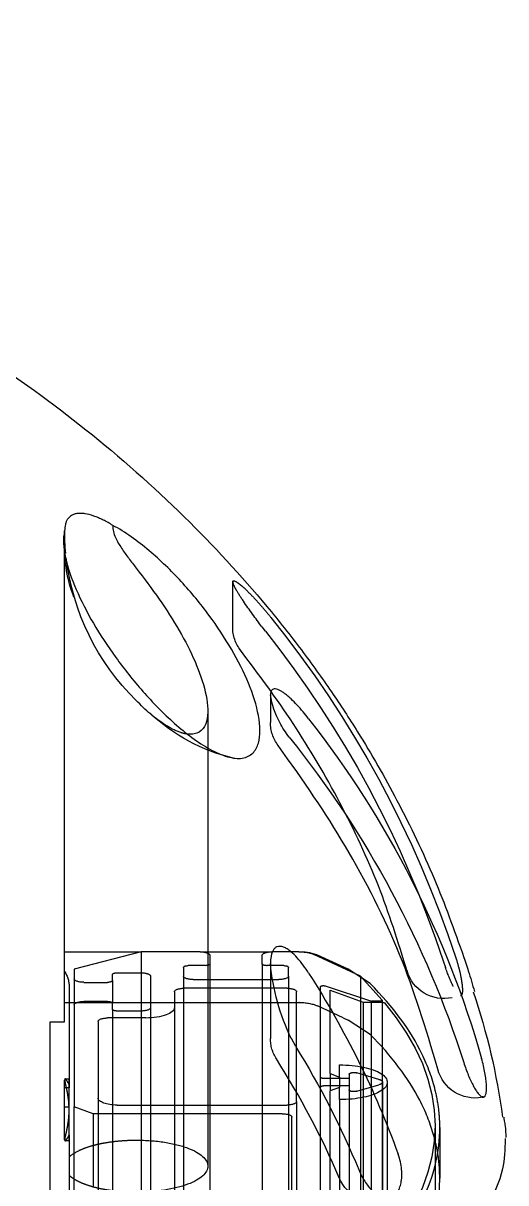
# Model space of a CAD drawing. Extents: x 2698 to 184165, y 3805 to 33846.
# Drawn here: x 162902.35 to 162907.4, y 29939.82 to 29951.97 of the extents above; entities that cross this region are included whole.
import ezdxf

# ---------------------------------------------------------------- set-up
doc = ezdxf.new("R2010")
doc.units = 0
doc.header["$LTSCALE"] = 2
doc.linetypes.add('HIDDEN2', pattern=[4.7625, 3.175, -1.5875])
doc.layers.get('0').update_dxf_attribs({"color": 252, "linetype": 'CONTINUOUS'})
doc.layers.add('_MCA-0-MIM', color=252, linetype='CONTINUOUS', lineweight=18)
for name, color, linetype in [('BUTOIR_AVANT', 252, 'CONTINUOUS'), ('JONC_ISOGAINE_20', 252, 'CONTINUOUS'), ('Planogram', 252, 'CONTINUOUS'), ('PROFIL_ALCAN_20°', 252, 'CONTINUOUS')]:
    doc.layers.add(name, color=color, linetype=linetype)
doc.styles.get("Standard").update_dxf_attribs({"font": 'arial.ttf'})

# ---------------------------------------------------------------- blocks, each defined once
blk = doc.blocks.new('250 cm kasa')
at = {"layer": 'BUTOIR_AVANT', "linetype": 'HIDDEN2', "ltscale": 25.4}
for p, q in [((2.084, 240.063), (2.084, 244.68)), ((0.324, 243.672), (0.324, 244.144)), ((0.017, 243.672), (-0.018, 243.626)), ((-0.072, 242.961), (-0.072, 242.672)), ((0.584, 242.8), (0.584, 238.025)), ((-0.886, 240.087), (-0.565, 240.236)), ((0.664, 240.271), (-0.086, 240.271)), ((2.084, 240.271), (1.284, 240.271)), ((-1.88, 240.177), (-1.904, 240.106)), ((-1.116, 239.937), (-0.886, 240.087)), ((-0.072, 240.146), (-0.072, 239.363)), ((2.084, 239.538), (2.084, 240.063)), ((2.036, 239.894), (2.036, 238.877)), ((-0.373, 239.738), (-0.369, 239.739)), ((2.084, 239.739), (-0.369, 239.739)), ((-0.834, 239.579), (-0.565, 239.704)), ((-1.116, 239.405), (-0.886, 239.555)), ((-0.834, 239.579), (-0.886, 239.555)), ((2.236, 239.538), (2.084, 239.538)), ((2.236, 236.239), (2.236, 239.538)), ((2.036, 238.615), (2.036, 238.94)), ((2.08, 238.94), (2.036, 238.94)), ((2.036, 238.877), (2.036, 238.846)), ((2.084, 238.3), (2.084, 238.927)), ((-2.29, 238.751), (-2.291, 238.747)), ((2.036, 238.846), (2.084, 238.846)), ((2.084, 238.645), (2.036, 238.645)), ((2.036, 238.29), (2.036, 238.615)), ((-1.846, 238.43), (-1.846, 237.898)), ((2.036, 238.352), (2.036, 237.928)), ((2.036, 238.29), (2.079, 238.29)), ((2.079, 238.29), (2.084, 238.29)), ((2.036, 237.928), (2.036, 236.78))]:
    blk.add_line(p, q, dxfattribs=at)
at = {"layer": 'BUTOIR_AVANT', "linetype": 'Continuous', "ltscale": 25.4}
for p, q in [((-0.336, 239.277), (-0.291, 239.363)), ((-2.291, 238.747), (-2.305, 238.749))]:
    blk.add_line(p, q, dxfattribs=at)
for centre, radius, start, end in [((-0.408, 244.684), 2.492, 354.4787, 359.892), ((-0.845, 243.059), 0.779, 330.1614, 352.7777), ((7.688, 236.316), 10.367, 141.9137, 164.1167), ((-0.962, 243.073), 0.888, 321.3394, 333.1213), ((7.92, 235.929), 10.51, 141.1744, 162.3829), ((-2.298, 240.345), 2.235, 333.9254, 354.8983), ((7.375, 234.986), 9.337, 147.1812, 160.1823), ((4.409, 237.62), 6.972, 161.3393, 172.425), ((7.18, 234.61), 8.847, 148.1674, 157.5454), ((-2.3, 238.776), 0.0265, 260.0277, 291.7333)]:
    blk.add_arc(centre, radius, start, end, dxfattribs=at)
at = {"layer": 'BUTOIR_AVANT', "linetype": 'HIDDEN2', "ltscale": 25.4}
for centre, radius, start, end in [((0.644, 244.504), 1.44, 338.8554, 1.7354), ((-0.408, 244.684), 2.492, 314.3469, 353.3672), ((-6.175, 248.346), 7.758, 322.9512, 325.4129), ((8.709, 236.686), 11.286, 141.1104, 161.815), ((8.749, 236.666), 11.194, 141.5548, 161.7197), ((-0.075, 243.671), 0.399, 321.9337, 0.0347), ((-0.121, 244.162), 1.914, 283.2737, 313.2298), ((-0.472, 242.672), 0.4, 323.0941, 0.0083), ((-0.382, 239.775), 0.496, 88.4196, 111.6444), ((-3.801, 240.781), 2.013, 334.3071, 340.4125), ((-1.888, 240.18), 0.4, 257.3245, 344.5819), ((2.356, 239.894), 0.32, 148.0578, 180), ((2.356, 239.894), 0.32, 148.0578, 151.6263), ((-0.384, 239.248), 0.491, 88.8185, 111.7222), ((-0.472, 239.363), 0.4, 327.6535, 0.0071), ((-2.214, 239.139), 0.4, 258.8258, 345.9664), ((-1.16, 238.059), 0.4, 249.7442, 336.9548)]:
    blk.add_arc(centre, radius, start, end, dxfattribs=at)
at = {"layer": 'BUTOIR_AVANT', "linetype": 'Continuous', "ltscale": 25.4}
for points, knots in [([(27.384, 249.994), (26.859, 249.994), (26.052, 249.994), (24.84, 249.994), (23.862, 249.994), (22.996, 249.993), (22.182, 249.99), (21.072, 249.987), (19.744, 249.982), (18.443, 249.968), (17.353, 249.947), (16.355, 249.919), (15.209, 249.867), (14.049, 249.791), (12.927, 249.689), (11.825, 249.559), (10.377, 249.339), (8.599, 248.969), (6.78, 248.417), (5.287, 247.816), (4.089, 247.228), (2.942, 246.545), (1.842, 245.75), (0.838, 244.863), (0.106, 244.07), (-0.391, 243.444), (-0.706, 243.005), (-1.048, 242.483), (-1.417, 241.84), (-1.802, 241.035), (-1.991, 240.514), (-2.099, 240.209)], [0, 0, 0, 0, 0.043023, 0.078771, 0.107235, 0.131582, 0.156774, 0.18064, 0.23166, 0.2765, 0.297865, 0.329998, 0.366584, 0.401287, 0.434805, 0.468151, 0.501334, 0.566822, 0.631648, 0.672426, 0.711777, 0.751855, 0.792635, 0.834002, 0.872414, 0.889835, 0.906069, 0.921119, 0.945998, 0.97333, 1, 1, 1, 1]), ([(1.579, 244.735), (1.613, 244.756), (1.647, 244.775), (1.697, 244.8), (1.713, 244.807), (1.747, 244.822), (1.763, 244.828), (1.811, 244.845), (1.842, 244.853), (1.885, 244.86), (1.899, 244.861), (1.925, 244.862), (1.938, 244.861), (1.961, 244.858), (1.972, 244.856), (1.993, 244.849), (2.002, 244.845), (2.028, 244.83), (2.042, 244.817), (2.059, 244.793), (2.063, 244.784), (2.071, 244.766), (2.074, 244.756), (2.082, 244.725), (2.084, 244.703), (2.084, 244.679)], [0, 0, 0, 0, 0.125, 0.125, 0.1875, 0.1875, 0.25, 0.25, 0.375, 0.375, 0.4375, 0.4375, 0.5, 0.5, 0.5625, 0.5625, 0.625, 0.625, 0.75, 0.75, 0.8125, 0.8125, 0.875, 0.875, 1, 1, 1, 1]), ([(2.084, 244.679), (2.105, 244.6), (2.098, 244.503), (2.052, 244.291), (2.013, 244.18), (1.913, 243.949), (1.852, 243.829), (1.713, 243.591), (1.635, 243.472), (1.462, 243.233), (1.366, 243.113), (1.162, 242.881), (1.051, 242.767), (0.815, 242.558), (0.689, 242.461), (0.5, 242.357), (0.438, 242.33), (0.321, 242.297), (0.268, 242.291), (0.178, 242.305), (0.141, 242.324), (0.085, 242.379), (0.067, 242.414), (0.031, 242.536), (0.034, 242.636), (0.094, 242.959), (0.197, 243.199), (0.407, 243.558), (0.485, 243.677), (0.661, 243.915), (0.758, 244.033), (0.967, 244.26), (1.081, 244.371), (1.321, 244.573), (1.45, 244.667), (1.579, 244.735)], [0, 0, 0, 0, 0.0625, 0.0625, 0.125, 0.125, 0.1875, 0.1875, 0.25, 0.25, 0.3125, 0.3125, 0.375, 0.375, 0.4375, 0.4375, 0.46875, 0.46875, 0.5, 0.5, 0.53125, 0.53125, 0.5625, 0.5625, 0.625, 0.625, 0.75, 0.75, 0.8125, 0.8125, 0.875, 0.875, 0.9375, 0.9375, 1, 1, 1, 1]), ([(1.579, 244.735), (1.581, 244.712), (1.578, 244.691), (1.568, 244.649), (1.561, 244.628), (1.535, 244.569), (1.512, 244.532), (1.464, 244.46), (1.439, 244.425), (1.387, 244.356), (1.361, 244.322), (1.334, 244.287)], [0, 0, 0, 0, 0.125, 0.125, 0.25, 0.25, 0.5, 0.5, 0.75, 0.75, 1, 1, 1, 1]), ([(1.334, 244.287), (1.251, 244.179), (1.17, 244.072), (1.018, 243.855), (0.947, 243.744), (0.82, 243.524), (0.765, 243.416), (0.672, 243.201), (0.634, 243.093), (0.587, 242.891), (0.576, 242.794), (0.605, 242.632), (0.647, 242.567), (0.747, 242.547), (0.77, 242.547), (0.795, 242.549)], [0, 0, 0, 0, 0.125, 0.125, 0.25, 0.25, 0.375, 0.375, 0.5, 0.5, 0.625, 0.625, 0.75, 0.75, 0.7823156, 0.7823156, 0.7823156, 0.7823156]), ([(-0.472, 242.711), (-0.453, 242.736), (-0.433, 242.76), (-0.393, 242.808), (-0.372, 242.832), (-0.33, 242.877), (-0.309, 242.898), (-0.277, 242.928), (-0.266, 242.938), (-0.244, 242.956), (-0.233, 242.965), (-0.212, 242.981), (-0.202, 242.988), (-0.181, 243.001), (-0.171, 243.006), (-0.152, 243.015), (-0.143, 243.019), (-0.126, 243.023), (-0.118, 243.023), (-0.105, 243.022), (-0.099, 243.02), (-0.089, 243.014), (-0.084, 243.009), (-0.075, 242.993), (-0.072, 242.978), (-0.072, 242.961)], [0, 0, 0, 0, 0.125, 0.125, 0.25, 0.25, 0.375, 0.375, 0.4375, 0.4375, 0.5, 0.5, 0.5625, 0.5625, 0.625, 0.625, 0.6875, 0.6875, 0.75, 0.75, 0.8125, 0.8125, 0.875, 0.875, 1, 1, 1, 1]), ([(-0.472, 240.046), (-0.454, 240.075), (-0.435, 240.102), (-0.396, 240.156), (-0.375, 240.181), (-0.331, 240.23), (-0.308, 240.253), (-0.271, 240.283), (-0.259, 240.292), (-0.234, 240.307), (-0.222, 240.314), (-0.197, 240.323), (-0.185, 240.326), (-0.163, 240.328), (-0.152, 240.326), (-0.133, 240.32), (-0.125, 240.315), (-0.11, 240.301), (-0.104, 240.293), (-0.094, 240.275), (-0.09, 240.265), (-0.083, 240.244), (-0.08, 240.233), (-0.074, 240.198), (-0.072, 240.173), (-0.072, 240.146)], [0, 0, 0, 0, 0.125, 0.125, 0.25, 0.25, 0.375, 0.375, 0.4375, 0.4375, 0.5, 0.5, 0.5625, 0.5625, 0.625, 0.625, 0.6875, 0.6875, 0.75, 0.75, 0.8125, 0.8125, 0.875, 0.875, 1, 1, 1, 1]), ([(-2.092, 240.232), (-2.11, 240.178), (-2.15, 240.053), (-2.189, 239.926), (-2.209, 239.854)], [0.94760112, 0.94760112, 0.94760112, 0.94760112, 0.95318726, 0.96052257, 0.96052257, 0.96052257, 0.96052257]), ([(-2.305, 238.749), (-2.311, 238.751), (-2.316, 238.754), (-2.324, 238.766), (-2.327, 238.774), (-2.333, 238.795), (-2.334, 238.808), (-2.336, 238.837), (-2.336, 238.855), (-2.334, 238.892), (-2.332, 238.912), (-2.326, 238.955), (-2.323, 238.979), (-2.314, 239.026), (-2.309, 239.051), (-2.297, 239.102), (-2.291, 239.127), (-2.284, 239.153)], [0, 0, 0, 0, 0.125, 0.125, 0.25, 0.25, 0.375, 0.375, 0.5, 0.5, 0.625, 0.625, 0.75, 0.75, 0.875, 0.875, 1, 1, 1, 1]), ([(-2.097, 239.11), (-2.104, 239.087), (-2.112, 239.065), (-2.127, 239.021), (-2.136, 239), (-2.153, 238.958), (-2.162, 238.938), (-2.179, 238.901), (-2.188, 238.883), (-2.206, 238.85), (-2.214, 238.836), (-2.231, 238.809), (-2.24, 238.797), (-2.256, 238.778), (-2.263, 238.77), (-2.278, 238.757), (-2.284, 238.753), (-2.29, 238.751)], [0, 0, 0, 0, 0.125, 0.125, 0.25, 0.25, 0.375, 0.375, 0.5, 0.5, 0.625, 0.625, 0.75, 0.75, 0.875, 0.875, 1, 1, 1, 1]), ([(-2.515, 238.537), (-2.517, 238.524), (-2.523, 238.494), (-2.533, 238.423), (-2.537, 238.365), (-2.536, 238.325), (-2.536, 238.325)], [0.0751419, 0.0751419, 0.0751419, 0.0751419, 0.0954482, 0.1254099, 0.1900348, 0.1905857, 0.1905857, 0.1905857, 0.1905857]), ([(-2.531, 238.314), (-2.528, 238.196), (-2.519, 237.958), (-2.334, 237.553), (-1.982, 237.096), (-1.671, 236.82), (-1.472, 236.648)], [0, 0, 0, 0, 0.172344, 0.412387, 0.688932, 1, 1, 1, 1]), ([(-1.333, 237.697), (-1.359, 237.706), (-1.382, 237.724), (-1.409, 237.763), (-1.417, 237.778), (-1.431, 237.812), (-1.436, 237.83), (-1.444, 237.871), (-1.447, 237.894), (-1.449, 237.94), (-1.448, 237.965), (-1.443, 238.017), (-1.439, 238.044), (-1.427, 238.097), (-1.419, 238.124), (-1.41, 238.151)], [0, 0, 0, 0, 0.25, 0.25, 0.375, 0.375, 0.5, 0.5, 0.625, 0.625, 0.75, 0.75, 0.875, 0.875, 1, 1, 1, 1]), ([(-0.996, 237.989), (-1.014, 237.946), (-1.036, 237.905), (-1.072, 237.848), (-1.084, 237.831), (-1.11, 237.798), (-1.124, 237.783), (-1.151, 237.755), (-1.165, 237.743), (-1.192, 237.723), (-1.206, 237.714), (-1.233, 237.7), (-1.246, 237.695), (-1.272, 237.689), (-1.285, 237.688), (-1.297, 237.689)], [0, 0, 0, 0, 0.25, 0.25, 0.375, 0.375, 0.5, 0.5, 0.625, 0.625, 0.75, 0.75, 0.875, 0.875, 1, 1, 1, 1])]:
    blk.add_open_spline(points, degree=3, knots=knots, dxfattribs=at)
at = {"layer": 'BUTOIR_AVANT', "linetype": 'HIDDEN2', "ltscale": 25.4}
for points, knots in [([(0.324, 244.144), (0.324, 244.152), (0.32, 244.156), (0.309, 244.155), (0.304, 244.154), (0.293, 244.149), (0.286, 244.145), (0.272, 244.135), (0.264, 244.13), (0.248, 244.117), (0.239, 244.11), (0.211, 244.086), (0.192, 244.069), (0.152, 244.029), (0.131, 244.008), (0.089, 243.965), (0.069, 243.942), (0.027, 243.895), (0.006, 243.871), (-0.035, 243.821), (-0.056, 243.797), (-0.076, 243.771)], [0, 0, 0, 0, 0.125, 0.125, 0.1875, 0.1875, 0.25, 0.25, 0.3125, 0.3125, 0.375, 0.375, 0.5, 0.5, 0.625, 0.625, 0.75, 0.75, 0.875, 0.875, 1, 1, 1, 1]), ([(0.324, 244.144), (0.324, 244.137), (0.321, 244.125), (0.312, 244.105), (0.308, 244.097), (0.3, 244.081), (0.295, 244.072), (0.27, 244.028), (0.242, 243.986), (0.212, 243.942)], [0, 0, 0, 0, 0.25, 0.25, 0.375, 0.375, 0.5, 0.5, 1, 1, 1, 1]), ([(-1.508, 240.051), (-1.405, 240.387), (-1.227, 240.955), (-0.812, 241.839), (-0.315, 242.681), (0.04, 243.161), (0.253, 243.443)], [0, 0, 0, 0, 0.249219, 0.498985, 0.749288, 1, 1, 1, 1]), ([(0.795, 242.549), (0.817, 242.552), (0.842, 242.557), (0.919, 242.582), (0.974, 242.61), (1.135, 242.711), (1.239, 242.803), (1.334, 242.902)], [0.7823156, 0.7823156, 0.7823156, 0.7823156, 0.8125, 0.8125, 0.875, 0.875, 1, 1, 1, 1]), ([(-1.826, 239.042), (-1.694, 239.486), (-1.468, 240.232), (-0.868, 241.412), (-0.423, 242.052), (-0.152, 242.432)], [0, 0, 0, 0, 0.332298, 0.665687, 1, 1, 1, 1]), ([(-2.014, 240.208), (-2.022, 240.183), (-2.029, 240.158), (-2.043, 240.108), (-2.05, 240.083), (-2.061, 240.036), (-2.065, 240.014), (-2.073, 239.971), (-2.076, 239.95), (-2.081, 239.913), (-2.082, 239.897), (-2.083, 239.867), (-2.083, 239.854), (-2.08, 239.834), (-2.078, 239.825), (-2.072, 239.814), (-2.069, 239.81), (-2.064, 239.809)], [0, 0, 0, 0, 0.125, 0.125, 0.25, 0.25, 0.375, 0.375, 0.5, 0.5, 0.625, 0.625, 0.75, 0.75, 0.875, 0.875, 1, 1, 1, 1]), ([(-1.125, 236.933), (-1.367, 237.177), (-1.546, 237.424), (-1.786, 237.924), (-1.847, 238.177), (-1.846, 238.466), (-1.845, 238.498), (-1.841, 238.563), (-1.838, 238.595), (-1.826, 238.691), (-1.814, 238.754), (-1.768, 238.945), (-1.722, 239.071), (-1.54, 239.446), (-1.36, 239.693), (-1.116, 239.937)], [0, 0, 0, 0, 0.25, 0.25, 0.5, 0.5, 0.53125, 0.53125, 0.5625, 0.5625, 0.625, 0.625, 0.75, 0.75, 1, 1, 1, 1]), ([(-1.314, 236.607), (-1.508, 236.837), (-1.647, 237.068), (-1.822, 237.535), (-1.858, 237.77), (-1.838, 238.067), (-1.831, 238.127), (-1.809, 238.246), (-1.795, 238.305), (-1.743, 238.482), (-1.696, 238.6), (-1.514, 238.949), (-1.342, 239.179), (-1.116, 239.405)], [0, 0, 0, 0, 0.25, 0.25, 0.5, 0.5, 0.5625, 0.5625, 0.625, 0.625, 0.75, 0.75, 1, 1, 1, 1]), ([(2.036, 238.877), (2.044, 238.895), (2.053, 238.908), (2.063, 238.924), (2.067, 238.928), (2.072, 238.935), (2.075, 238.937), (2.079, 238.94), (2.081, 238.94), (2.083, 238.939), (2.084, 238.937), (2.084, 238.929), (2.083, 238.919), (2.079, 238.899), (2.078, 238.891), (2.074, 238.874), (2.072, 238.864), (2.068, 238.844), (2.065, 238.834), (2.061, 238.811), (2.058, 238.799), (2.052, 238.76), (2.048, 238.733), (2.042, 238.675), (2.041, 238.645), (2.041, 238.615)], [0, 0, 0, 0, 0.125, 0.125, 0.1875, 0.1875, 0.25, 0.25, 0.3125, 0.3125, 0.375, 0.375, 0.5, 0.5, 0.5625, 0.5625, 0.625, 0.625, 0.6875, 0.6875, 0.75, 0.75, 0.875, 0.875, 1, 1, 1, 1]), ([(2.041, 238.615), (2.041, 238.584), (2.042, 238.555), (2.046, 238.511), (2.048, 238.497), (2.052, 238.47), (2.054, 238.457), (2.058, 238.431), (2.061, 238.419), (2.065, 238.396), (2.068, 238.385), (2.074, 238.355), (2.078, 238.338), (2.082, 238.318), (2.083, 238.312), (2.084, 238.304), (2.084, 238.301), (2.084, 238.298)], [0, 0, 0, 0, 0.125, 0.125, 0.1875, 0.1875, 0.25, 0.25, 0.3125, 0.3125, 0.375, 0.375, 0.5, 0.5, 0.5625, 0.5625, 0.6063564, 0.6063564, 0.6063564, 0.6063564]), ([(1.334, 238.298), (1.232, 238.298), (1.131, 238.29), (0.947, 238.262), (0.863, 238.24), (0.659, 238.164), (0.584, 238.094), (0.584, 237.956), (0.658, 237.887), (0.933, 237.784), (1.129, 237.752), (1.334, 237.752)], [0, 0, 0, 0, 0.125, 0.125, 0.25, 0.25, 0.5, 0.5, 0.75, 0.75, 1, 1, 1, 1]), ([(2.036, 238.122), (2.01, 238.147), (1.974, 238.17), (1.906, 238.202), (1.881, 238.212), (1.827, 238.231), (1.798, 238.24), (1.752, 238.252), (1.736, 238.256), (1.703, 238.263), (1.686, 238.266), (1.635, 238.275), (1.599, 238.281), (1.527, 238.289), (1.489, 238.292), (1.412, 238.297), (1.373, 238.298), (1.334, 238.298)], [0, 0, 0, 0, 0.25, 0.25, 0.375, 0.375, 0.5, 0.5, 0.5625, 0.5625, 0.625, 0.625, 0.75, 0.75, 0.875, 0.875, 1, 1, 1, 1]), ([(2.08, 238.29), (2.079, 238.29), (2.078, 238.29), (2.073, 238.294), (2.067, 238.3), (2.053, 238.321), (2.044, 238.335), (2.036, 238.352)], [0.7107372, 0.7107372, 0.7107372, 0.7107372, 0.75, 0.75, 0.875, 0.875, 1, 1, 1, 1]), ([(1.334, 237.752), (1.412, 237.752), (1.488, 237.756), (1.599, 237.769), (1.635, 237.775), (1.703, 237.787), (1.735, 237.794), (1.797, 237.81), (1.827, 237.819), (1.881, 237.838), (1.905, 237.848), (1.951, 237.869), (1.972, 237.881), (2.007, 237.904), (2.023, 237.916), (2.036, 237.928)], [0, 0, 0, 0, 0.25, 0.25, 0.375, 0.375, 0.5, 0.5, 0.625, 0.625, 0.75, 0.75, 0.875, 0.875, 1, 1, 1, 1])]:
    blk.add_open_spline(points, degree=3, knots=knots, dxfattribs=at)
blk.add_open_spline([(-0.792, 237.903), (-0.607, 238.335), (-0.387, 238.751), (-0.134, 239.149)], degree=3, dxfattribs=at)
at = {"layer": 'JONC_ISOGAINE_20', "linetype": 'HIDDEN2', "ltscale": 25.4}
for p, q in [((-0.696, 239.868), (-1.044, 239.741)), ((-0.696, 238.995), (-0.696, 239.868)), ((-1.044, 239.741), (-1.246, 239.741)), ((-1.044, 239.741), (-1.044, 69.268)), ((-0.796, 238.958), (-0.796, 239.086)), ((-0.696, 238.995), (-0.796, 238.958)), ((-0.696, 238.995), (-0.696, 238.813)), ((-1.296, 238.904), (-1.296, 69.268)), ((-0.796, 238.958), (-0.796, 238.849)), ((-0.796, 238.722), (-0.796, 238.849)), ((-0.796, 238.849), (-0.696, 238.813)), ((-0.696, 237.031), (-0.696, 238.813)), ((-0.796, 238.722), (-0.796, 69.268)), ((-1.796, 238.449), (-1.796, 236.951))]:
    blk.add_line(p, q, dxfattribs=at)
for centre, major_axis, start_param, end_param in [((10.254, 238.449), (12.05, 0), 2.843603, 3.439225), ((-1.246, 239.734), (-0.02, 0), 4.712389, 5.985195), ((-0.796, 238.904), (0.5, 0), 1.570796, 4.712389)]:
    blk.add_ellipse(centre, major_axis=major_axis, ratio=0.36397, start_param=start_param, end_param=end_param, dxfattribs=at)
at = {"layer": 'PROFIL_ALCAN_20°', "linetype": 'HIDDEN2', "ltscale": 25.4}
for p, q in [((-1.016, 240.016), (-0.526, 240.243)), ((-0.369, 240.271), (-0.086, 240.271)), ((0.014, 240.143), (0.014, 240.234)), ((0.564, 240.234), (0.564, 240.143)), ((0.664, 240.271), (1.284, 240.271)), ((1.284, 240.271), (1.284, 69.271)), ((1.284, 240.271), (1.984, 240.089)), ((-0.261, 240.016), (-0.261, 240.107)), ((-0.211, 240.125), (-0.036, 240.125)), ((0.014, 240.143), (0.014, 69.271)), ((0.564, 240.143), (0.564, 69.271)), ((0.614, 240.125), (0.789, 240.125)), ((0.839, 240.107), (0.839, 240.016)), ((1.984, 240.089), (1.984, 239.987)), ((-1.241, 239.763), (-1.016, 240.016)), ((-1.016, 240.016), (-1.016, 236.886)), ((-0.261, 240.016), (-0.261, 69.271)), ((0.739, 239.979), (-0.161, 239.979)), ((0.839, 240.016), (0.839, 69.271)), ((1.184, 240.014), (1.184, 239.686)), ((1.534, 240.05), (1.284, 240.05)), ((1.584, 239.968), (1.584, 240.032)), ((1.584, 239.968), (1.584, 239.732)), ((1.984, 239.987), (1.984, 239.714)), ((-0.646, 239.913), (-1.132, 239.753)), ((-0.596, 238.96), (-0.596, 239.905)), ((-0.346, 238.702), (-0.346, 239.852)), ((-0.246, 239.888), (0.834, 239.888)), ((0.934, 239.852), (0.934, 239.686)), ((1.884, 239.95), (1.634, 239.95)), ((-1.242, 239.761), (-1.242, 237.141)), ((-1.222, 239.753), (-1.132, 239.753)), ((-1.132, 237.148), (-1.132, 239.753)), ((1.584, 239.668), (1.584, 239.732)), ((1.634, 239.75), (1.884, 239.75)), ((1.984, 239.714), (1.984, 238.647)), ((0.934, 239.686), (0.934, 237.439)), ((1.184, 239.686), (1.184, 237.557)), ((1.284, 239.65), (1.534, 239.65)), ((1.584, 239.668), (1.584, 237.575)), ((1.234, 239.577), (1.634, 239.577)), ((1.734, 239.541), (1.734, 238.738)), ((-1.208, 238.934), (-0.977, 239.002)), ((-0.896, 238.988), (-0.896, 238.942)), ((-1.246, 238.906), (-1.246, 69.271)), ((-0.977, 238.81), (-1.208, 238.877)), ((-0.896, 238.942), (-0.896, 238.869)), ((-0.896, 238.942), (-0.646, 238.942)), ((-0.646, 238.869), (-0.896, 238.869)), ((-0.896, 238.869), (-0.896, 238.824)), ((-0.596, 238.851), (-0.596, 238.96)), ((-0.896, 238.824), (-0.896, 69.271)), ((-0.596, 236.997), (-0.596, 238.851)), ((-0.346, 238.702), (-0.346, 69.271)), ((1.534, 238.665), (-0.246, 238.665)), ((1.734, 238.738), (1.734, 237.048)), ((1.784, 238.574), (1.984, 238.647)), ((1.984, 237.73), (1.984, 238.647)), ((-0.296, 237.694), (-0.296, 238.538)), ((-0.196, 238.574), (1.784, 238.574)), ((1.784, 238.574), (1.784, 237.803))]:
    blk.add_line(p, q, dxfattribs=at)
for centre, major_axis, start_param, end_param in [((-0.369, 240.198), (-0.2, 0), 4.712389, 5.617216), ((-0.086, 240.234), (0.1, 0), 0, 1.570796), ((0.664, 240.234), (0.1, 0), 1.570796, 3.141593), ((-0.211, 240.107), (-0.05, 0), 4.712389, 6.283185), ((-0.036, 240.143), (-0.05, 0), 1.570796, 3.141593), ((0.614, 240.143), (-0.05, 0), 0, 1.570796), ((0.789, 240.107), (-0.05, 0), 3.141593, 4.712389), ((-0.161, 240.016), (0.1, 0), 3.141593, 4.712389), ((0.739, 240.016), (0.1, 0), 4.712389, 6.283185), ((1.284, 240.014), (0.1, 0), 1.570796, 3.141593), ((1.534, 240.032), (0.05, 0), 0, 1.570796), ((1.634, 239.968), (0.05, 0), 3.141593, 4.712389), ((1.884, 239.987), (0.1, 0), 4.712389, 6.283185), ((-0.626, 239.905), (-0.03, 0), 3.141593, 5.446737), ((-0.246, 239.852), (-0.1, 0), 4.712389, 6.283185), ((0.834, 239.852), (-0.1, 0), 3.141593, 4.712389), ((-1.222, 239.761), (0.02, 0), 2.828672, 4.712389), ((1.634, 239.732), (-0.05, 0), 4.712389, 6.283185), ((1.884, 239.714), (-0.1, 0), 3.141593, 4.712389), ((1.234, 239.686), (-0.3, 0), 0, 1.570796), ((1.284, 239.686), (-0.1, 0), 0, 1.570796), ((1.534, 239.668), (-0.05, 0), 1.570796, 3.141593), ((1.634, 239.541), (-0.1, 0), 3.141593, 4.712389), ((-0.946, 238.988), (-0.05, 0), 3.141593, 5.390549), ((-1.146, 238.906), (0.1, 0), 2.248957, 4.034228), ((-0.646, 238.96), (0.05, 0), 4.712389, 6.283185), ((-0.646, 238.851), (-0.05, 0), 3.141593, 4.712389), ((-0.946, 238.824), (0.05, 0), 4.034228, 6.283185), ((-0.246, 238.702), (0.1, 0), 3.141593, 4.712389), ((1.534, 238.738), (0.2, 0), 4.712389, 6.283185), ((-0.196, 238.538), (-0.1, 0), 4.712389, 6.283185)]:
    blk.add_ellipse(centre, major_axis=major_axis, ratio=0.36397, start_param=start_param, end_param=end_param, dxfattribs=at)
at = {"layer": 'Planogram'}
for tag, p, height in [('KILITLI', (5.016, 93.53), 0.1), ('ALAN', (5.016, 92.53), 0.5), ('TIP', (5.016, 91.53), 0.5), ('ALT_TIP', (5.016, 90.53), 0.5), ('TANIM', (5.016, 89.53), 0.5), ('ALT_TANIM', (5.016, 88.53), 0.5), ('KAPAK', (5.016, 87.53), 0.5), ('YAPI', (5.016, 86.53), 0.5), ('KULLANIM_SEKLI', (5.016, 85.53), 0.5), ('KULLANIM', (5.016, 84.53), 0.5), ('DERINLIK', (5.016, 83.53), 0.5), ('UZUNLUK', (5.016, 82.53), 0.5), ('YUKSEKLIK', (5.016, 81.53), 0.5)]:
    blk.add_attdef(tag, p, '', height=height, dxfattribs=at)
blk = doc.blocks.new('ZEMİN KAT')
at = {"linetype": 'Continuous', "xscale": -1}
blk.add_blockref('250 cm kasa', (170331.428, 29701.972), dxfattribs=at)
for tag, p in [('PLN_ID', (172923.071, 31560.205)), ('UNITE_SAYISI', (174194.947, 31176.653)), ('FORMAT', (174194.753, 31176.896)), ('PLANOGRAM_ADI', (174195.276, 31176.24)), ('GRUP', (174195.113, 31176.44)), ('PLN_ID', (173932.962, 31088.798)), ('FORMAT', (173764.03, 30846.269)), ('UNITE_SAYISI', (173764.224, 30846.027)), ('PLANOGRAM_ADI', (173764.554, 30845.614)), ('GRUP', (173764.39, 30845.814)), ('PLN_ID', (173765.431, 30824.232)), ('PLN_ID', (173999.902, 30002.656)), ('UNITE_SAYISI', (170580.779, 29917.241)), ('FORMAT', (170580.585, 29917.484)), ('PLANOGRAM_ADI', (170581.108, 29916.829)), ('GRUP', (170580.944, 29917.028)), ('PLN_ID', (170581.986, 29895.446)), ('FORMAT', (169488.772, 29510.59)), ('UNITE_SAYISI', (169488.966, 29510.348)), ('PLANOGRAM_ADI', (169489.295, 29509.935)), ('GRUP', (169489.132, 29510.135)), ('PLN_ID', (169490.173, 29488.553)), ('UNITE_SAYISI', (173143.606, 29324.158)), ('FORMAT', (173143.412, 29324.401)), ('PLANOGRAM_ADI', (173143.935, 29323.746)), ('GRUP', (173143.772, 29323.945)), ('PLN_ID', (173144.813, 29302.363))]:
    blk.add_attdef(tag, p, '', height=0.162, rotation=35.4182)
at = {"color": 252}
for tag, p in [('UNITE_SAYISI', (173517.821, 30361.641)), ('FORMAT', (173517.626, 30361.883)), ('PLANOGRAM_ADI', (173518.15, 30361.228)), ('GRUP', (173517.986, 30361.428)), ('PLN_ID', (173519.027, 30339.846)), ('FORMAT', (174014.709, 29571.216)), ('UNITE_SAYISI', (174014.903, 29570.973)), ('PLANOGRAM_ADI', (174015.232, 29570.561)), ('GRUP', (174015.068, 29570.76)), ('PLN_ID', (174016.11, 29549.178))]:
    blk.add_attdef(tag, p, '', height=0.162, rotation=35.4182, dxfattribs=at)
at = {"layer": 'Planogram'}
for tag, p, height, rotation in [('YUKSEKLIK', (172905.049, 31699.573), 0.5, 180), ('YUKSEKLIK', (173410.049, 31699.573), 0.5, 180), ('UZUNLUK', (172905.049, 31698.573), 0.5, 180), ('UZUNLUK', (173410.049, 31698.573), 0.5, 180), ('DERINLIK', (172905.049, 31697.573), 0.5, 180), ('DERINLIK', (173410.049, 31697.573), 0.5, 180), ('KULLANIM', (172905.049, 31696.573), 0.5, 180), ('KULLANIM', (173410.049, 31696.573), 0.5, 180), ('KULLANIM_SEKLI', (172905.049, 31695.573), 0.5, 180), ('KULLANIM_SEKLI', (173410.049, 31695.573), 0.5, 180), ('YAPI', (172905.049, 31694.573), 0.5, 180), ('YAPI', (173410.049, 31694.573), 0.5, 180), ('KAPAK', (172905.049, 31693.573), 0.5, 180), ('KAPAK', (173410.049, 31693.573), 0.5, 180), ('ALT_TANIM', (172905.049, 31692.573), 0.5, 180), ('ALT_TANIM', (173410.049, 31692.573), 0.5, 180), ('TANIM', (172905.049, 31691.573), 0.5, 180), ('TANIM', (173410.049, 31691.573), 0.5, 180), ('ALT_TIP', (172905.049, 31690.573), 0.5, 180), ('ALT_TIP', (173410.049, 31690.573), 0.5, 180), ('TIP', (172905.049, 31689.573), 0.5, 180), ('TIP', (173410.049, 31689.573), 0.5, 180), ('ALAN', (172905.049, 31688.573), 0.5, 180), ('ALAN', (173410.049, 31688.573), 0.5, 180), ('KILITLI', (172905.049, 31687.573), 0.1, 180), ('KILITLI', (173410.049, 31687.573), 0.1, 180), ('YUKSEKLIK', (173413.391, 31616), 0.5, 270), ('YAPI', (173418.391, 31616), 0.5, 270), ('ALT_TANIM', (173420.391, 31616), 0.5, 270), ('TANIM', (173421.391, 31616), 0.5, 270), ('ALT_TIP', (173422.391, 31616), 0.5, 270), ('TIP', (173423.391, 31616), 0.5, 270), ('ALAN', (173424.391, 31616), 0.5, 270), ('KILITLI', (173425.391, 31616), 0.1, 270), ('UZUNLUK', (173414.391, 31616), 0.5, 270), ('DERINLIK', (173415.391, 31616), 0.5, 270), ('KULLANIM', (173416.391, 31616), 0.5, 270), ('KULLANIM_SEKLI', (173417.391, 31616), 0.5, 270), ('KAPAK', (173419.391, 31616), 0.5, 270), ('YUKSEKLIK', (173511.98, 31599.425), 0.5, 180), ('YUKSEKLIK', (174141.98, 31599.425), 0.5, 180), ('UZUNLUK', (173511.98, 31598.425), 0.5, 180), ('UZUNLUK', (174141.98, 31598.425), 0.5, 180), ('DERINLIK', (173511.98, 31597.425), 0.5, 180), ('DERINLIK', (174141.98, 31597.425), 0.5, 180), ('KULLANIM', (173511.98, 31596.425), 0.5, 180), ('KULLANIM', (174141.98, 31596.425), 0.5, 180), ('KULLANIM_SEKLI', (173511.98, 31595.425), 0.5, 180), ('KULLANIM_SEKLI', (174141.98, 31595.425), 0.5, 180), ('YAPI', (173511.98, 31594.425), 0.5, 180), ('YAPI', (174141.98, 31594.425), 0.5, 180), ('KAPAK', (173511.98, 31593.425), 0.5, 180), ('KAPAK', (174141.98, 31593.425), 0.5, 180), ('ALT_TANIM', (173511.98, 31592.425), 0.5, 180), ('ALT_TANIM', (174141.98, 31592.425), 0.5, 180), ('TANIM', (173511.98, 31591.425), 0.5, 180), ('TANIM', (174141.98, 31591.425), 0.5, 180), ('ALT_TIP', (173511.98, 31590.425), 0.5, 180), ('ALT_TIP', (174141.98, 31590.425), 0.5, 180), ('TIP', (173511.98, 31589.425), 0.5, 180), ('TIP', (174141.98, 31589.425), 0.5, 180), ('ALAN', (173511.98, 31588.425), 0.5, 180), ('ALAN', (174141.98, 31588.425), 0.5, 180), ('KILITLI', (173511.98, 31587.425), 0.1, 180), ('KILITLI', (174141.98, 31587.425), 0.1, 180), ('ALT_TANIM', (173420.391, 31517), 0.5, 270), ('ALT_TIP', (173422.391, 31517), 0.5, 270), ('ALAN', (173424.391, 31517), 0.5, 270), ('YUKSEKLIK', (173413.391, 31517), 0.5, 270), ('UZUNLUK', (173414.391, 31517), 0.5, 270), ('DERINLIK', (173415.391, 31517), 0.5, 270), ('KULLANIM', (173416.391, 31517), 0.5, 270), ('KULLANIM_SEKLI', (173417.391, 31517), 0.5, 270), ('YAPI', (173418.391, 31517), 0.5, 270), ('KAPAK', (173419.391, 31517), 0.5, 270), ('TANIM', (173421.391, 31517), 0.5, 270), ('TIP', (173423.391, 31517), 0.5, 270), ('KILITLI', (173425.391, 31517), 0.1, 270), ('YUKSEKLIK', (174167.324, 31514.106), 0.5, 270), ('YAPI', (174172.324, 31514.106), 0.5, 270), ('ALT_TANIM', (174174.324, 31514.106), 0.5, 270), ('TANIM', (174175.324, 31514.106), 0.5, 270), ('ALT_TIP', (174176.324, 31514.106), 0.5, 270), ('TIP', (174177.324, 31514.106), 0.5, 270), ('ALAN', (174178.324, 31514.106), 0.5, 270), ('KILITLI', (174179.324, 31514.106), 0.1, 270), ('UZUNLUK', (174168.324, 31514.106), 0.5, 270), ('DERINLIK', (174169.324, 31514.106), 0.5, 270), ('KULLANIM', (174170.324, 31514.106), 0.5, 270), ('KULLANIM_SEKLI', (174171.324, 31514.106), 0.5, 270), ('KAPAK', (174173.324, 31514.106), 0.5, 270), ('KULLANIM_SEKLI', (174251.897, 31259.106), 0.5, 90), ('YUKSEKLIK', (174255.897, 31259.106), 0.5, 90), ('ALT_TANIM', (174248.897, 31259.106), 0.5, 90), ('KULLANIM', (174252.897, 31259.106), 0.5, 90), ('UZUNLUK', (174254.897, 31259.106), 0.5, 90), ('DERINLIK', (174253.897, 31259.106), 0.5, 90), ('ALT_TIP', (174246.897, 31259.106), 0.5, 90), ('KAPAK', (174249.897, 31259.106), 0.5, 90), ('TANIM', (174247.897, 31259.106), 0.5, 90), ('ALAN', (174244.897, 31259.106), 0.5, 90), ('YAPI', (174250.897, 31259.106), 0.5, 90), ('TIP', (174245.897, 31259.106), 0.5, 90), ('KILITLI', (174243.897, 31259.106), 0.1, 90), ('KULLANIM_SEKLI', (173992.31, 30934.241), 0.5, 90), ('ALT_TANIM', (173989.31, 30934.241), 0.5, 90), ('YUKSEKLIK', (173996.31, 30934.241), 0.5, 90), ('KULLANIM', (173993.31, 30934.241), 0.5, 90), ('UZUNLUK', (173995.31, 30934.241), 0.5, 90), ('DERINLIK', (173994.31, 30934.241), 0.5, 90), ('ALT_TIP', (173987.31, 30934.241), 0.5, 90), ('KAPAK', (173990.31, 30934.241), 0.5, 90), ('TANIM', (173988.31, 30934.241), 0.5, 90), ('ALAN', (173985.31, 30934.241), 0.5, 90), ('YAPI', (173991.31, 30934.241), 0.5, 90), ('TIP', (173986.31, 30934.241), 0.5, 90), ('KILITLI', (173984.31, 30934.241), 0.1, 90), ('ALT_TANIM', (173914.737, 30934.241), 0.5, 270), ('ALT_TIP', (173916.737, 30934.241), 0.5, 270), ('ALAN', (173918.737, 30934.241), 0.5, 270), ('YUKSEKLIK', (173907.737, 30934.241), 0.5, 270), ('UZUNLUK', (173908.737, 30934.241), 0.5, 270), ('DERINLIK', (173909.737, 30934.241), 0.5, 270), ('KULLANIM', (173910.737, 30934.241), 0.5, 270), ('KULLANIM_SEKLI', (173911.737, 30934.241), 0.5, 270), ('YAPI', (173912.737, 30934.241), 0.5, 270), ('KAPAK', (173913.737, 30934.241), 0.5, 270), ('TANIM', (173915.737, 30934.241), 0.5, 270), ('TIP', (173917.737, 30934.241), 0.5, 270), ('KILITLI', (173919.737, 30934.241), 0.1, 270), ('YUKSEKLIK', (169421.807, 30001.884), 0.5, 270), ('YAPI', (169426.807, 30001.884), 0.5, 270), ('ALT_TANIM', (169428.807, 30001.884), 0.5, 270), ('TANIM', (169429.807, 30001.884), 0.5, 270), ('ALT_TIP', (169430.807, 30001.884), 0.5, 270), ('TIP', (169431.807, 30001.884), 0.5, 270), ('ALAN', (169432.807, 30001.884), 0.5, 270), ('KILITLI', (169433.807, 30001.884), 0.1, 270), ('UZUNLUK', (169422.807, 30001.884), 0.5, 270), ('DERINLIK', (169423.807, 30001.884), 0.5, 270), ('KULLANIM', (169424.807, 30001.884), 0.5, 270), ('KULLANIM_SEKLI', (169425.807, 30001.884), 0.5, 270), ('KAPAK', (169427.807, 30001.884), 0.5, 270), ('ALT_TANIM', (169427.379, 29996.884), 0.5, 270), ('ALT_TIP', (169429.379, 29996.884), 0.5, 270), ('ALAN', (169431.379, 29996.884), 0.5, 270), ('YUKSEKLIK', (169420.379, 29996.884), 0.5, 270), ('UZUNLUK', (169421.379, 29996.884), 0.5, 270), ('DERINLIK', (169422.379, 29996.884), 0.5, 270), ('KULLANIM', (169423.379, 29996.884), 0.5, 270), ('KULLANIM_SEKLI', (169424.379, 29996.884), 0.5, 270), ('YAPI', (169425.379, 29996.884), 0.5, 270), ('KAPAK', (169426.379, 29996.884), 0.5, 270), ('TANIM', (169428.379, 29996.884), 0.5, 270), ('TIP', (169430.379, 29996.884), 0.5, 270), ('KILITLI', (169432.379, 29996.884), 0.1, 270), ('YUKSEKLIK', (169420.379, 29746.884), 0.5, 270), ('YAPI', (169425.379, 29746.884), 0.5, 270), ('ALT_TANIM', (169427.379, 29746.884), 0.5, 270), ('TANIM', (169428.379, 29746.884), 0.5, 270), ('ALT_TIP', (169429.379, 29746.884), 0.5, 270), ('TIP', (169430.379, 29746.884), 0.5, 270), ('ALAN', (169431.379, 29746.884), 0.5, 270), ('KILITLI', (169432.379, 29746.884), 0.1, 270), ('UZUNLUK', (169421.379, 29746.884), 0.5, 270), ('DERINLIK', (169422.379, 29746.884), 0.5, 270), ('KULLANIM', (169423.379, 29746.884), 0.5, 270), ('KULLANIM_SEKLI', (169424.379, 29746.884), 0.5, 270), ('KAPAK', (169426.379, 29746.884), 0.5, 270), ('YUKSEKLIK', (169421.807, 29496.884), 0.5, 270), ('UZUNLUK', (169422.807, 29496.884), 0.5, 270), ('DERINLIK', (169423.807, 29496.884), 0.5, 270), ('KULLANIM', (169424.807, 29496.884), 0.5, 270), ('KULLANIM_SEKLI', (169425.807, 29496.884), 0.5, 270), ('YAPI', (169426.807, 29496.884), 0.5, 270), ('KAPAK', (169427.807, 29496.884), 0.5, 270), ('ALT_TANIM', (169428.807, 29496.884), 0.5, 270), ('TANIM', (169429.807, 29496.884), 0.5, 270), ('ALT_TIP', (169430.807, 29496.884), 0.5, 270), ('TIP', (169431.807, 29496.884), 0.5, 270), ('ALAN', (169432.807, 29496.884), 0.5, 270), ('KILITLI', (169433.807, 29496.884), 0.1, 270)]:
    blk.add_attdef(tag, p, '', height=height, rotation=rotation, dxfattribs=at)
for tag, p, height in [('KILITLI', (173761.98, 31527.632), 0.1), ('ALAN', (173761.98, 31526.632), 0.5), ('TIP', (173761.98, 31525.632), 0.5), ('ALT_TIP', (173761.98, 31524.632), 0.5), ('TANIM', (173761.98, 31523.632), 0.5), ('ALT_TANIM', (173761.98, 31522.632), 0.5), ('KILITLI', (173511.98, 31522.852), 0.1), ('ALAN', (173511.98, 31521.852), 0.5), ('KAPAK', (173761.98, 31521.632), 0.5), ('TIP', (173511.98, 31520.852), 0.5), ('YAPI', (173761.98, 31520.632), 0.5), ('ALT_TIP', (173511.98, 31519.852), 0.5), ('KULLANIM_SEKLI', (173761.98, 31519.632), 0.5), ('TANIM', (173511.98, 31518.852), 0.5), ('KULLANIM', (173761.98, 31518.632), 0.5), ('ALT_TANIM', (173511.98, 31517.852), 0.5), ('DERINLIK', (173761.98, 31517.632), 0.5), ('KAPAK', (173511.98, 31516.852), 0.5), ('UZUNLUK', (173761.98, 31516.632), 0.5), ('YAPI', (173511.98, 31515.852), 0.5), ('YUKSEKLIK', (173761.98, 31515.632), 0.5), ('KULLANIM_SEKLI', (173511.98, 31514.852), 0.5), ('KULLANIM', (173511.98, 31513.852), 0.5), ('DERINLIK', (173511.98, 31512.852), 0.5), ('UZUNLUK', (173511.98, 31511.852), 0.5), ('YUKSEKLIK', (173511.98, 31510.852), 0.5), ('KILITLI', (173279.274, 29267.907), 0.1), ('ALAN', (173279.274, 29266.907), 0.5), ('TIP', (173279.274, 29265.907), 0.5), ('ALT_TIP', (173279.274, 29264.907), 0.5), ('TANIM', (173279.274, 29263.907), 0.5), ('ALT_TANIM', (173279.274, 29262.907), 0.5), ('KAPAK', (173279.274, 29261.907), 0.5), ('YAPI', (173279.274, 29260.907), 0.5), ('KULLANIM_SEKLI', (173279.274, 29259.907), 0.5), ('KULLANIM', (173279.274, 29258.907), 0.5), ('DERINLIK', (173279.274, 29257.907), 0.5), ('UZUNLUK', (173279.274, 29256.907), 0.5), ('YUKSEKLIK', (173279.274, 29255.907), 0.5)]:
    blk.add_attdef(tag, p, '', height=height, dxfattribs=at)
at = {"layer": 'Planogram', "color": 252}
for tag, p, height in [('KILITLI', (173023.253, 31230.959), 0.1), ('KILITLI', (173383.379, 31230.959), 0.1), ('ALAN', (173023.253, 31229.959), 0.5), ('ALAN', (173383.379, 31229.959), 0.5), ('TIP', (173023.253, 31228.959), 0.5), ('TIP', (173383.379, 31228.959), 0.5), ('ALT_TIP', (173023.253, 31227.959), 0.5), ('ALT_TIP', (173383.379, 31227.959), 0.5), ('TANIM', (173023.253, 31226.959), 0.5), ('TANIM', (173383.379, 31226.959), 0.5), ('ALT_TANIM', (173023.253, 31225.959), 0.5), ('ALT_TANIM', (173383.379, 31225.959), 0.5), ('KAPAK', (173023.253, 31224.959), 0.5), ('KAPAK', (173383.379, 31224.959), 0.5), ('YAPI', (173023.253, 31223.959), 0.5), ('YAPI', (173383.379, 31223.959), 0.5), ('KULLANIM_SEKLI', (173023.253, 31222.959), 0.5), ('KULLANIM_SEKLI', (173383.379, 31222.959), 0.5), ('KULLANIM', (173023.253, 31221.959), 0.5), ('KULLANIM', (173383.379, 31221.959), 0.5), ('DERINLIK', (173023.253, 31220.959), 0.5), ('DERINLIK', (173383.379, 31220.959), 0.5), ('UZUNLUK', (173023.253, 31219.959), 0.5), ('UZUNLUK', (173383.379, 31219.959), 0.5), ('YUKSEKLIK', (173023.253, 31218.959), 0.5), ('YUKSEKLIK', (173383.379, 31218.959), 0.5), ('KILITLI', (173023.253, 30404.959), 0.1), ('ALAN', (173023.253, 30403.959), 0.5), ('TIP', (173023.253, 30402.959), 0.5), ('ALT_TIP', (173023.253, 30401.959), 0.5), ('TANIM', (173023.253, 30400.959), 0.5), ('ALT_TANIM', (173023.253, 30399.959), 0.5), ('KAPAK', (173023.253, 30398.959), 0.5), ('YAPI', (173023.253, 30397.959), 0.5), ('KULLANIM_SEKLI', (173023.253, 30396.959), 0.5), ('KULLANIM', (173023.253, 30395.959), 0.5), ('DERINLIK', (173023.253, 30394.959), 0.5), ('UZUNLUK', (173023.253, 30393.959), 0.5), ('YUKSEKLIK', (173023.253, 30392.959), 0.5), ('KILITLI', (173385.253, 30354.959), 0.1), ('ALAN', (173385.253, 30353.959), 0.5), ('TIP', (173385.253, 30352.959), 0.5), ('ALT_TIP', (173385.253, 30351.959), 0.5), ('TANIM', (173385.253, 30350.959), 0.5), ('ALT_TANIM', (173385.253, 30349.959), 0.5), ('KAPAK', (173385.253, 30348.959), 0.5), ('YAPI', (173385.253, 30347.959), 0.5), ('KULLANIM_SEKLI', (173385.253, 30346.959), 0.5), ('KULLANIM', (173385.253, 30345.959), 0.5), ('DERINLIK', (173385.253, 30344.959), 0.5), ('UZUNLUK', (173385.253, 30343.959), 0.5), ('YUKSEKLIK', (173385.253, 30342.959), 0.5)]:
    blk.add_attdef(tag, p, '', height=height, dxfattribs=at)
for tag, p, height, rotation in [('YUKSEKLIK', (173386.68, 31217.532), 0.5, 270), ('UZUNLUK', (173387.68, 31217.532), 0.5, 270), ('DERINLIK', (173388.68, 31217.532), 0.5, 270), ('KULLANIM', (173389.68, 31217.532), 0.5, 270), ('KULLANIM_SEKLI', (173390.68, 31217.532), 0.5, 270), ('YAPI', (173391.68, 31217.532), 0.5, 270), ('KAPAK', (173392.68, 31217.532), 0.5, 270), ('ALT_TANIM', (173393.68, 31217.532), 0.5, 270), ('TANIM', (173394.68, 31217.532), 0.5, 270), ('ALT_TIP', (173395.68, 31217.532), 0.5, 270), ('TIP', (173396.68, 31217.532), 0.5, 270), ('ALAN', (173397.68, 31217.532), 0.5, 270), ('KILITLI', (173398.68, 31217.532), 0.1, 270), ('KULLANIM_SEKLI', (173103.826, 31032.532), 0.5, 90), ('KULLANIM_SEKLI', (173202.826, 31032.532), 0.5, 90), ('YUKSEKLIK', (173107.826, 31032.532), 0.5, 90), ('YUKSEKLIK', (173206.826, 31032.532), 0.5, 90), ('ALT_TANIM', (173100.826, 31032.532), 0.5, 90), ('ALT_TANIM', (173199.826, 31032.532), 0.5, 90), ('KULLANIM', (173104.826, 31032.532), 0.5, 90), ('KULLANIM', (173203.826, 31032.532), 0.5, 90), ('UZUNLUK', (173106.826, 31032.532), 0.5, 90), ('UZUNLUK', (173205.826, 31032.532), 0.5, 90), ('DERINLIK', (173105.826, 31032.532), 0.5, 90), ('DERINLIK', (173204.826, 31032.532), 0.5, 90), ('ALT_TIP', (173098.826, 31032.532), 0.5, 90), ('ALT_TIP', (173197.826, 31032.532), 0.5, 90), ('KAPAK', (173101.826, 31032.532), 0.5, 90), ('KAPAK', (173200.826, 31032.532), 0.5, 90), ('TANIM', (173099.826, 31032.532), 0.5, 90), ('TANIM', (173198.826, 31032.532), 0.5, 90), ('ALAN', (173096.826, 31032.532), 0.5, 90), ('ALAN', (173195.826, 31032.532), 0.5, 90), ('YAPI', (173102.826, 31032.532), 0.5, 90), ('YAPI', (173201.826, 31032.532), 0.5, 90), ('TIP', (173097.826, 31032.532), 0.5, 90), ('TIP', (173196.826, 31032.532), 0.5, 90), ('KILITLI', (173095.826, 31032.532), 0.1, 90), ('KILITLI', (173194.826, 31032.532), 0.1, 90), ('YUKSEKLIK', (173386.68, 31007.532), 0.5, 270), ('UZUNLUK', (173387.68, 31007.532), 0.5, 270), ('DERINLIK', (173388.68, 31007.532), 0.5, 270), ('KULLANIM', (173389.68, 31007.532), 0.5, 270), ('KULLANIM_SEKLI', (173390.68, 31007.532), 0.5, 270), ('YAPI', (173391.68, 31007.532), 0.5, 270), ('KAPAK', (173392.68, 31007.532), 0.5, 270), ('ALT_TANIM', (173393.68, 31007.532), 0.5, 270), ('TANIM', (173394.68, 31007.532), 0.5, 270), ('ALT_TIP', (173395.68, 31007.532), 0.5, 270), ('TIP', (173396.68, 31007.532), 0.5, 270), ('ALAN', (173397.68, 31007.532), 0.5, 270), ('KILITLI', (173398.68, 31007.532), 0.1, 270), ('KULLANIM_SEKLI', (173564.826, 30868.532), 0.5, 90), ('ALT_TANIM', (173561.826, 30868.532), 0.5, 90), ('YUKSEKLIK', (173568.826, 30868.532), 0.5, 90), ('KULLANIM', (173565.826, 30868.532), 0.5, 90), ('UZUNLUK', (173567.826, 30868.532), 0.5, 90), ('DERINLIK', (173566.826, 30868.532), 0.5, 90), ('ALT_TIP', (173559.826, 30868.532), 0.5, 90), ('KAPAK', (173562.826, 30868.532), 0.5, 90), ('TANIM', (173560.826, 30868.532), 0.5, 90), ('ALAN', (173557.826, 30868.532), 0.5, 90), ('YAPI', (173563.826, 30868.532), 0.5, 90), ('TIP', (173558.826, 30868.532), 0.5, 90), ('KILITLI', (173556.826, 30868.532), 0.1, 90), ('YUKSEKLIK', (173485.68, 30868.532), 0.5, 270), ('UZUNLUK', (173486.68, 30868.532), 0.5, 270), ('DERINLIK', (173487.68, 30868.532), 0.5, 270), ('KULLANIM', (173488.68, 30868.532), 0.5, 270), ('KULLANIM_SEKLI', (173489.68, 30868.532), 0.5, 270), ('YAPI', (173490.68, 30868.532), 0.5, 270), ('KAPAK', (173491.68, 30868.532), 0.5, 270), ('ALT_TANIM', (173492.68, 30868.532), 0.5, 270), ('TANIM', (173493.68, 30868.532), 0.5, 270), ('ALT_TIP', (173494.68, 30868.532), 0.5, 270), ('TIP', (173495.68, 30868.532), 0.5, 270), ('ALAN', (173496.68, 30868.532), 0.5, 270), ('KILITLI', (173497.68, 30868.532), 0.1, 270), ('KULLANIM_SEKLI', (173103.826, 30847.532), 0.5, 90), ('KULLANIM_SEKLI', (173202.826, 30847.532), 0.5, 90), ('ALT_TANIM', (173100.826, 30847.532), 0.5, 90), ('YUKSEKLIK', (173107.826, 30847.532), 0.5, 90), ('ALT_TANIM', (173199.826, 30847.532), 0.5, 90), ('YUKSEKLIK', (173206.826, 30847.532), 0.5, 90), ('KULLANIM', (173104.826, 30847.532), 0.5, 90), ('KULLANIM', (173203.826, 30847.532), 0.5, 90), ('UZUNLUK', (173106.826, 30847.532), 0.5, 90), ('UZUNLUK', (173205.826, 30847.532), 0.5, 90), ('DERINLIK', (173105.826, 30847.532), 0.5, 90), ('DERINLIK', (173204.826, 30847.532), 0.5, 90), ('ALT_TIP', (173098.826, 30847.532), 0.5, 90), ('ALT_TIP', (173197.826, 30847.532), 0.5, 90), ('KAPAK', (173101.826, 30847.532), 0.5, 90), ('KAPAK', (173200.826, 30847.532), 0.5, 90), ('TANIM', (173099.826, 30847.532), 0.5, 90), ('TANIM', (173198.826, 30847.532), 0.5, 90), ('ALAN', (173096.826, 30847.532), 0.5, 90), ('ALAN', (173195.826, 30847.532), 0.5, 90), ('YAPI', (173102.826, 30847.532), 0.5, 90), ('YAPI', (173201.826, 30847.532), 0.5, 90), ('TIP', (173097.826, 30847.532), 0.5, 90), ('TIP', (173196.826, 30847.532), 0.5, 90), ('KILITLI', (173095.826, 30847.532), 0.1, 90), ('KILITLI', (173194.826, 30847.532), 0.1, 90), ('KULLANIM_SEKLI', (173103.826, 30662.532), 0.5, 90), ('KULLANIM_SEKLI', (173202.826, 30662.532), 0.5, 90), ('YUKSEKLIK', (173107.826, 30662.532), 0.5, 90), ('YUKSEKLIK', (173206.826, 30662.532), 0.5, 90), ('ALT_TANIM', (173100.826, 30662.532), 0.5, 90), ('ALT_TANIM', (173199.826, 30662.532), 0.5, 90), ('KULLANIM', (173104.826, 30662.532), 0.5, 90), ('KULLANIM', (173203.826, 30662.532), 0.5, 90), ('DERINLIK', (173105.826, 30662.532), 0.5, 90), ('UZUNLUK', (173106.826, 30662.532), 0.5, 90), ('DERINLIK', (173204.826, 30662.532), 0.5, 90), ('UZUNLUK', (173205.826, 30662.532), 0.5, 90), ('ALT_TIP', (173098.826, 30662.532), 0.5, 90), ('ALT_TIP', (173197.826, 30662.532), 0.5, 90), ('KAPAK', (173101.826, 30662.532), 0.5, 90), ('KAPAK', (173200.826, 30662.532), 0.5, 90), ('TANIM', (173099.826, 30662.532), 0.5, 90), ('TANIM', (173198.826, 30662.532), 0.5, 90), ('ALAN', (173096.826, 30662.532), 0.5, 90), ('ALAN', (173195.826, 30662.532), 0.5, 90), ('YAPI', (173102.826, 30662.532), 0.5, 90), ('YAPI', (173201.826, 30662.532), 0.5, 90), ('TIP', (173097.826, 30662.532), 0.5, 90), ('TIP', (173196.826, 30662.532), 0.5, 90), ('KILITLI', (173095.826, 30662.532), 0.1, 90), ('KILITLI', (173194.826, 30662.532), 0.1, 90), ('YUKSEKLIK', (173485.68, 30658.532), 0.5, 270), ('UZUNLUK', (173486.68, 30658.532), 0.5, 270), ('DERINLIK', (173487.68, 30658.532), 0.5, 270), ('KULLANIM', (173488.68, 30658.532), 0.5, 270), ('KULLANIM_SEKLI', (173489.68, 30658.532), 0.5, 270), ('YAPI', (173490.68, 30658.532), 0.5, 270), ('KAPAK', (173491.68, 30658.532), 0.5, 270), ('ALT_TANIM', (173492.68, 30658.532), 0.5, 270), ('TANIM', (173493.68, 30658.532), 0.5, 270), ('ALT_TIP', (173494.68, 30658.532), 0.5, 270), ('TIP', (173495.68, 30658.532), 0.5, 270), ('ALAN', (173496.68, 30658.532), 0.5, 270), ('KILITLI', (173497.68, 30658.532), 0.1, 270), ('KULLANIM_SEKLI', (173465.826, 30612.532), 0.5, 90), ('ALT_TANIM', (173462.826, 30612.532), 0.5, 90), ('YUKSEKLIK', (173469.826, 30612.532), 0.5, 90), ('KULLANIM', (173466.826, 30612.532), 0.5, 90), ('DERINLIK', (173467.826, 30612.532), 0.5, 90), ('UZUNLUK', (173468.826, 30612.532), 0.5, 90), ('ALT_TIP', (173460.826, 30612.532), 0.5, 90), ('KAPAK', (173463.826, 30612.532), 0.5, 90), ('TANIM', (173461.826, 30612.532), 0.5, 90), ('ALAN', (173458.826, 30612.532), 0.5, 90), ('YAPI', (173464.826, 30612.532), 0.5, 90), ('TIP', (173459.826, 30612.532), 0.5, 90), ('KILITLI', (173457.826, 30612.532), 0.1, 90), ('KULLANIM_SEKLI', (173103.826, 30477.532), 0.5, 90), ('KULLANIM_SEKLI', (173202.826, 30477.532), 0.5, 90), ('YUKSEKLIK', (173107.826, 30477.532), 0.5, 90), ('YUKSEKLIK', (173206.826, 30477.532), 0.5, 90), ('ALT_TANIM', (173100.826, 30477.532), 0.5, 90), ('ALT_TANIM', (173199.826, 30477.532), 0.5, 90), ('KULLANIM', (173104.826, 30477.532), 0.5, 90), ('KULLANIM', (173203.826, 30477.532), 0.5, 90), ('UZUNLUK', (173106.826, 30477.532), 0.5, 90), ('UZUNLUK', (173205.826, 30477.532), 0.5, 90), ('DERINLIK', (173105.826, 30477.532), 0.5, 90), ('DERINLIK', (173204.826, 30477.532), 0.5, 90), ('ALT_TIP', (173098.826, 30477.532), 0.5, 90), ('ALT_TIP', (173197.826, 30477.532), 0.5, 90), ('KAPAK', (173101.826, 30477.532), 0.5, 90), ('KAPAK', (173200.826, 30477.532), 0.5, 90), ('TANIM', (173099.826, 30477.532), 0.5, 90), ('TANIM', (173198.826, 30477.532), 0.5, 90), ('ALAN', (173096.826, 30477.532), 0.5, 90), ('ALAN', (173195.826, 30477.532), 0.5, 90), ('YAPI', (173102.826, 30477.532), 0.5, 90), ('YAPI', (173201.826, 30477.532), 0.5, 90), ('TIP', (173097.826, 30477.532), 0.5, 90), ('TIP', (173196.826, 30477.532), 0.5, 90), ('KILITLI', (173095.826, 30477.532), 0.1, 90), ('KILITLI', (173194.826, 30477.532), 0.1, 90), ('KULLANIM_SEKLI', (173465.826, 30427.532), 0.5, 90), ('YUKSEKLIK', (173469.826, 30427.532), 0.5, 90), ('ALT_TANIM', (173462.826, 30427.532), 0.5, 90), ('KULLANIM', (173466.826, 30427.532), 0.5, 90), ('UZUNLUK', (173468.826, 30427.532), 0.5, 90), ('DERINLIK', (173467.826, 30427.532), 0.5, 90), ('ALT_TIP', (173460.826, 30427.532), 0.5, 90), ('KAPAK', (173463.826, 30427.532), 0.5, 90), ('TANIM', (173461.826, 30427.532), 0.5, 90), ('ALAN', (173458.826, 30427.532), 0.5, 90), ('YAPI', (173464.826, 30427.532), 0.5, 90), ('TIP', (173459.826, 30427.532), 0.5, 90), ('KILITLI', (173457.826, 30427.532), 0.1, 90), ('ALT_TANIM', (173415.09, 29970.54), 0.5, 270), ('ALT_TIP', (173417.09, 29970.54), 0.5, 270), ('ALAN', (173419.09, 29970.54), 0.5, 270), ('ALT_TANIM', (173501.09, 29970.54), 0.5, 270), ('ALT_TIP', (173503.09, 29970.54), 0.5, 270), ('ALAN', (173505.09, 29970.54), 0.5, 270), ('YUKSEKLIK', (173408.09, 29970.54), 0.5, 270), ('UZUNLUK', (173409.09, 29970.54), 0.5, 270), ('DERINLIK', (173410.09, 29970.54), 0.5, 270), ('KULLANIM', (173411.09, 29970.54), 0.5, 270), ('KULLANIM_SEKLI', (173412.09, 29970.54), 0.5, 270), ('YAPI', (173413.09, 29970.54), 0.5, 270), ('KAPAK', (173414.09, 29970.54), 0.5, 270), ('TANIM', (173416.09, 29970.54), 0.5, 270), ('TIP', (173418.09, 29970.54), 0.5, 270), ('KILITLI', (173420.09, 29970.54), 0.1, 270), ('YUKSEKLIK', (173494.09, 29970.54), 0.5, 270), ('UZUNLUK', (173495.09, 29970.54), 0.5, 270), ('DERINLIK', (173496.09, 29970.54), 0.5, 270), ('KULLANIM', (173497.09, 29970.54), 0.5, 270), ('KULLANIM_SEKLI', (173498.09, 29970.54), 0.5, 270), ('YAPI', (173499.09, 29970.54), 0.5, 270), ('KAPAK', (173500.09, 29970.54), 0.5, 270), ('TANIM', (173502.09, 29970.54), 0.5, 270), ('TIP', (173504.09, 29970.54), 0.5, 270), ('KILITLI', (173506.09, 29970.54), 0.1, 270), ('KULLANIM_SEKLI', (174064.449, 29449.655), 0.5, 90), ('YUKSEKLIK', (174068.449, 29449.655), 0.5, 90), ('ALT_TANIM', (174061.449, 29449.655), 0.5, 90), ('KULLANIM', (174065.449, 29449.655), 0.5, 90), ('DERINLIK', (174066.449, 29449.655), 0.5, 90), ('UZUNLUK', (174067.449, 29449.655), 0.5, 90), ('ALT_TIP', (174059.449, 29449.655), 0.5, 90), ('KAPAK', (174062.449, 29449.655), 0.5, 90), ('TANIM', (174060.449, 29449.655), 0.5, 90), ('ALAN', (174057.449, 29449.655), 0.5, 90), ('YAPI', (174063.449, 29449.655), 0.5, 90), ('TIP', (174058.449, 29449.655), 0.5, 90), ('KILITLI', (174056.449, 29449.655), 0.1, 90)]:
    blk.add_attdef(tag, p, '', height=height, rotation=rotation, dxfattribs=at)

msp = doc.modelspace()

# ---------------------------------------------------------------- block references
at = {"layer": '_MCA-0-MIM'}
msp.add_blockref('ZEMİN KAT', (-7426.562, 0), dxfattribs=at)

doc.saveas('drawing.dxf')
